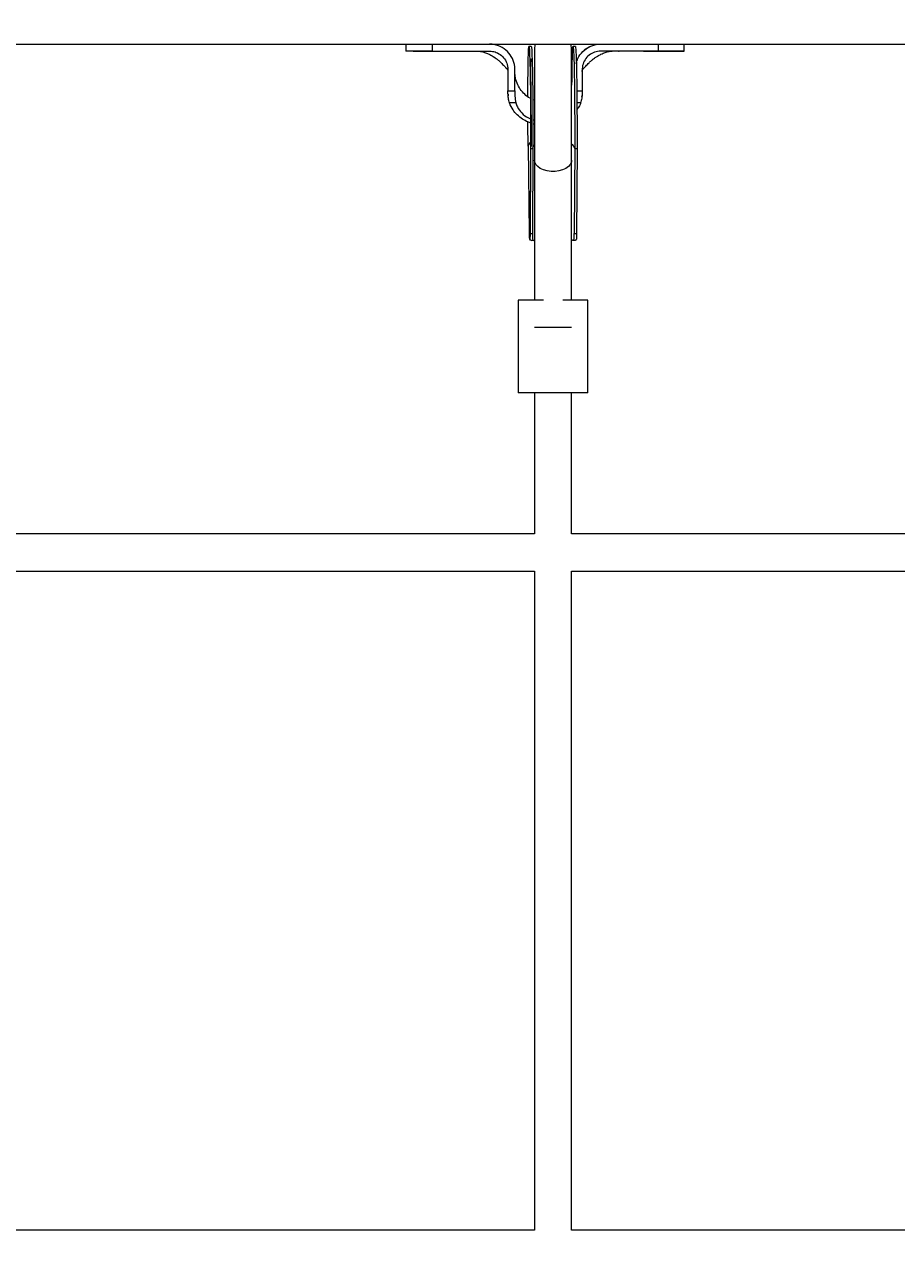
# Model space of a CAD drawing. Header units: millimetres. Extents: x -6879 to 7341, y -8047 to 7187.
# Drawn here: x -3732 to -3356, y 843 to 1373 of the extents above; entities that cross this region are included whole.
import ezdxf

# ---------------------------------------------------------------- set-up
doc = ezdxf.new("R2010")
doc.units = ezdxf.units.MM
for name, color, linetype in [('DIKOM_ОБЪЕКТ', 7, 'Continuous'), ('DIKOM_РАЗМЕР_ЗОНА', 7, 'Continuous'), ('DIKOM_РАЗМЕР_ОБЪЕКТА', 7, 'Continuous')]:
    doc.layers.add(name, color=color, linetype=linetype)
doc.styles.add('style1', font='arial.ttf', dxfattribs={"width": 0.8})
doc.dimstyles.new('1-50', dxfattribs={"dimtxt": 300, "dimasz": 200, "dimexe": 100, "dimexo": 0, "dimgap": 100, "dimtad": 0, "dimdec": 0, "dimtxsty": 'style1', "dimcen": 0, "dimclrd": 7, "dimclre": 7, "dimadec": 1, "dimazin": 2, "dimtfac": 1, "dimtdec": 0, "dimtmove": 1, "dimatfit": 3, "dimfxl": 0, "dimlwd": 25, "dimlwe": 18, "dimarcsym": 0})

# ---------------------------------------------------------------- blocks, each defined once
blk = doc.blocks.new('*D20')
at = {"layer": 'Defpoints', "color": 0, "transparency": 16777216}
for p in [(-335.47, 4138.44), (-5198.79, -5966.88), (-1568.13, -5966.88)]:
    blk.add_point(p, dxfattribs=at)
at = {"layer": 'DIKOM_РАЗМЕР_ОБЪЕКТА', "color": 7, "lineweight": 18, "transparency": 16777216}
for p, q in [((-335.47, 4138.44), (-5298.79, 4138.44)), ((-1568.13, -5966.88), (-5298.79, -5966.88))]:
    blk.add_line(p, q, dxfattribs=at)
at = {"layer": 'DIKOM_РАЗМЕР_ОБЪЕКТА', "color": 7, "lineweight": 25, "transparency": 16777216}
for p, q in [((-5198.79, 3938.44), (-5198.79, -81.84)), ((-5198.79, -5766.88), (-5198.79, -1161.62))]:
    blk.add_line(p, q, dxfattribs=at)
at = {"layer": 'DIKOM_РАЗМЕР_ОБЪЕКТА', "color": 7, "transparency": 16777216}
for points in [[(-5232.12, 3938.44), (-5165.46, 3938.44), (-5198.79, 4138.44)], [(-5232.12, -5766.88), (-5165.46, -5766.88), (-5198.79, -5966.88)]]:
    blk.add_solid(points, dxfattribs=at)
at = {"layer": 'DIKOM_РАЗМЕР_ОБЪЕКТА', "color": 0, "transparency": 16777216, "insert": (-5198.79, -621.73), "char_height": 300, "attachment_point": 5, "rotation": 90, "style": 'style1'}
blk.add_mtext('10100', dxfattribs=at)
blk = doc.blocks.new('*D19')
at = {"layer": 'Defpoints', "color": 0, "transparency": 16777216}
for p in [(5624.04, 6094.27), (-4435.35, 2864.29), (5624.04, -2640.11)]:
    blk.add_point(p, dxfattribs=at)
at = {"layer": 'DIKOM_РАЗМЕР_ОБЪЕКТА', "color": 7, "lineweight": 18, "transparency": 16777216}
for p, q in [((-4435.35, 2864.29), (-4435.35, 6194.27)), ((5624.04, -2640.11), (5624.04, 6194.27))]:
    blk.add_line(p, q, dxfattribs=at)
at = {"layer": 'DIKOM_РАЗМЕР_ОБЪЕКТА', "color": 7, "lineweight": 25, "transparency": 16777216}
for p, q in [((-4235.35, 6094.27), (2113.67, 6094.27)), ((5424.04, 6094.27), (3193.46, 6094.27))]:
    blk.add_line(p, q, dxfattribs=at)
at = {"layer": 'DIKOM_РАЗМЕР_ОБЪЕКТА', "color": 7, "transparency": 16777216}
for points in [[(-4235.35, 6127.6), (-4235.35, 6060.94), (-4435.35, 6094.27)], [(5424.04, 6127.6), (5424.04, 6060.94), (5624.04, 6094.27)]]:
    blk.add_solid(points, dxfattribs=at)
at = {"layer": 'DIKOM_РАЗМЕР_ОБЪЕКТА', "color": 0, "transparency": 16777216, "insert": (2653.56, 6094.27), "char_height": 300, "attachment_point": 5, "style": 'style1'}
blk.add_mtext('10100', dxfattribs=at)
blk = doc.blocks.new('*D18')
at = {"layer": 'Defpoints', "color": 0, "transparency": 16777216}
for p in [(-342.29, 5666.7), (-6681.79, -8047.27), (-1651.48, -8047.27)]:
    blk.add_point(p, dxfattribs=at)
at = {"layer": 'DIKOM_РАЗМЕР_ЗОНА', "color": 7, "lineweight": 18, "transparency": 16777216}
for p, q in [((-342.29, 5666.7), (-6781.79, 5666.7)), ((-1651.48, -8047.27), (-6781.79, -8047.27))]:
    blk.add_line(p, q, dxfattribs=at)
at = {"layer": 'DIKOM_РАЗМЕР_ЗОНА', "color": 7, "lineweight": 25, "transparency": 16777216}
for p, q in [((-6681.79, 5466.7), (-6681.79, -340.84)), ((-6681.79, -7847.27), (-6681.79, -1420.62))]:
    blk.add_line(p, q, dxfattribs=at)
at = {"layer": 'DIKOM_РАЗМЕР_ЗОНА', "color": 7, "transparency": 16777216}
for points in [[(-6715.12, 5466.7), (-6648.46, 5466.7), (-6681.79, 5666.7)], [(-6715.12, -7847.27), (-6648.46, -7847.27), (-6681.79, -8047.27)]]:
    blk.add_solid(points, dxfattribs=at)
at = {"layer": 'DIKOM_РАЗМЕР_ЗОНА', "color": 0, "transparency": 16777216, "insert": (-6681.79, -880.73), "char_height": 300, "attachment_point": 5, "rotation": 90, "style": 'style1'}
blk.add_mtext('13700', dxfattribs=at)
blk = doc.blocks.new('*D17')
at = {"layer": 'Defpoints', "color": 0, "transparency": 16777216}
for p in [(-5935.35, 6990.27), (-5935.35, 998.27), (7340.79, -2830.86)]:
    blk.add_point(p, dxfattribs=at)
at = {"layer": 'DIKOM_РАЗМЕР_ЗОНА', "color": 7, "lineweight": 18, "transparency": 16777216}
for p, q in [((-5935.35, 998.27), (-5935.35, 7090.27)), ((7340.79, -2830.86), (7340.79, 7090.27))]:
    blk.add_line(p, q, dxfattribs=at)
at = {"layer": 'DIKOM_РАЗМЕР_ЗОНА', "color": 7, "lineweight": 25, "transparency": 16777216}
for p, q in [((-5735.35, 6990.27), (2016.67, 6990.27)), ((7140.79, 6990.27), (3096.46, 6990.27))]:
    blk.add_line(p, q, dxfattribs=at)
at = {"layer": 'DIKOM_РАЗМЕР_ЗОНА', "color": 7, "transparency": 16777216}
for points in [[(-5735.35, 7023.6), (-5735.35, 6956.94), (-5935.35, 6990.27)], [(7140.79, 7023.6), (7140.79, 6956.94), (7340.79, 6990.27)]]:
    blk.add_solid(points, dxfattribs=at)
at = {"layer": 'DIKOM_РАЗМЕР_ЗОНА', "color": 0, "transparency": 16777216, "insert": (2556.56, 6990.27), "char_height": 300, "attachment_point": 5, "style": 'style1'}
blk.add_mtext('13300', dxfattribs=at)

msp = doc.modelspace()

# ---------------------------------------------------------------- linework, layer by layer
at = {"layer": 'DIKOM_ОБЪЕКТ', "color": 7, "linetype": 'Continuous', "lineweight": 15}
for p, q in [((-4335.35, 1364.18), (-2985.35, 1364.18)), ((-3567.92, 1364.18), (-3567.92, 1361.18)), ((-3560.78, 1361.18), (-3567.9, 1361.18)), ((-3556.64, 1364.18), (-3556.64, 1361.18)), ((-3556.64, 1361.18), (-3531.93, 1361.18)), ((-3513.86, 1363.12), (-3514.86, 1363.12)), ((-3512.47, 1362.12), (-3512.47, 1314.12)), ((-3496.47, 1314.12), (-3496.47, 1362.12)), ((-3494.86, 1363.19), (-3495.86, 1363.19)), ((-3490.54, 1361.97), (-3491.35, 1361.22)), ((-3488.89, 1362.93), (-3490.65, 1361.88)), ((-3459.2, 1361.18), (-3483.92, 1361.18)), ((-3459.2, 1364.18), (-3459.2, 1361.18)), ((-3456.41, 1361.18), (-3455.14, 1361.18)), ((-3453.2, 1361.18), (-3447.93, 1361.18)), ((-3447.92, 1361.18), (-3447.92, 1364.18)), ((-3523.92, 1353.18), (-3523.92, 1352.18)), ((-3523.92, 1352.18), (-3523.92, 1344.04)), ((-3520.92, 1352.18), (-3520.92, 1353.18)), ((-3520.92, 1344.04), (-3520.92, 1352.18)), ((-3491.92, 1353.18), (-3491.92, 1352.18)), ((-3491.92, 1352.18), (-3491.92, 1344.04)), ((-3523.92, 1344.04), (-3520.92, 1344.04)), ((-3523.89, 1342.55), (-3523.87, 1341.83)), ((-3523.89, 1342.53), (-3523.83, 1341.83)), ((-3512.47, 1340.06), (-3513.2, 1340.38)), ((-3494.24, 1344.04), (-3491.92, 1344.04)), ((-3492.01, 1341.41), (-3491.98, 1342.1)), ((-3520.53, 1338.83), (-3523.25, 1338.83)), ((-3492.59, 1338.83), (-3494.19, 1338.83)), ((-3513.15, 1331.67), (-3512.47, 1331.42)), ((-3515.24, 1320.16), (-3514.8, 1282.89)), ((-3514.15, 1319.27), (-3514.34, 1281.3)), ((-3514.15, 1319.18), (-3514.33, 1282.5)), ((-3514.15, 1319.26), (-3514.15, 1319.18)), ((-3514.15, 1319.18), (-3513.15, 1319.18)), ((-3513.15, 1319.18), (-3513.33, 1282.51)), ((-3513.15, 1319.34), (-3512.99, 1319.93)), ((-3495.15, 1319.25), (-3495.34, 1282.58)), ((-3495.15, 1319.25), (-3494.15, 1319.26)), ((-3494.15, 1319.26), (-3494.34, 1282.58)), ((-3512.47, 1314.12), (-3512.47, 1253.83)), ((-3496.47, 1253.83), (-3496.47, 1314.12)), ((-3514.33, 1282.5), (-3513.33, 1282.51)), ((-3495.34, 1282.58), (-3494.34, 1282.58)), ((-3513.95, 1279.62), (-3512.9, 1279.63)), ((-3495.93, 1279.69), (-3494.87, 1279.7)), ((-3519.47, 1253.83), (-3519.47, 1213.83)), ((-3508.62, 1253.83), (-3519.47, 1253.83)), ((-3489.47, 1253.83), (-3500.32, 1253.83)), ((-3489.47, 1213.83), (-3489.47, 1253.83)), ((-3496.47, 1242.12), (-3512.47, 1242.12)), ((-3489.47, 1213.83), (-3519.47, 1213.83)), ((-3512.47, 1213.83), (-3512.47, 1153.06)), ((-3496.47, 1153.06), (-3496.47, 1213.83)), ((-3512.47, 1153.06), (-3796.47, 1153.06)), ((-3212.47, 1153.06), (-3496.47, 1153.06)), ((-3796.47, 1137.06), (-3512.47, 1137.06)), ((-3512.47, 1137.06), (-3512.47, 853.06)), ((-3496.47, 1137.06), (-3212.47, 1137.06)), ((-3496.47, 853.06), (-3496.47, 1137.06)), ((-3512.47, 853.06), (-3796.47, 853.06)), ((-3212.47, 853.06), (-3496.47, 853.06))]:
    msp.add_line(p, q, dxfattribs=at)
at = {"layer": 'DIKOM_ОБЪЕКТ', "color": 7, "linetype": 'Continuous', "lineweight": 15, "flags": 128}
for points in [[(-3515.34, 1341.65), (-3515.33, 1342.88), (-3515.32, 1345.93), (-3515.3, 1348.82), (-3515.27, 1351.52), (-3515.24, 1354), (-3515.2, 1356.22), (-3515.16, 1358.17), (-3515.11, 1359.82), (-3515.06, 1361.15), (-3515, 1362.15), (-3514.94, 1362.8), (-3514.88, 1363.1), (-3514.82, 1363.04), (-3514.75, 1362.63), (-3514.69, 1361.86), (-3514.62, 1360.76), (-3514.56, 1359.32), (-3514.5, 1357.58), (-3514.44, 1355.54), (-3514.39, 1353.23), (-3514.34, 1350.68), (-3514.29, 1347.91), (-3514.25, 1344.97), (-3514.21, 1341.87), (-3514.18, 1338.67), (-3514.16, 1335.39), (-3514.15, 1332.07), (-3514.14, 1328.75), (-3514.13, 1325.47), (-3514.14, 1322.27), (-3514.15, 1319.18), (-3514.15, 1319.18)], [(-3513.86, 1363.12), (-3513.82, 1363.04), (-3513.75, 1362.63), (-3513.69, 1361.87), (-3513.62, 1360.76), (-3513.56, 1359.33), (-3513.5, 1357.58), (-3513.44, 1355.54), (-3513.39, 1353.23), (-3513.34, 1350.68), (-3513.29, 1347.92), (-3513.25, 1344.97), (-3513.21, 1341.88), (-3513.18, 1338.67), (-3513.16, 1335.39), (-3513.15, 1332.07), (-3513.14, 1328.76), (-3513.13, 1325.48), (-3513.14, 1322.27), (-3513.15, 1319.18)], [(-3512.2, 1364.18), (-3512.27, 1363.9), (-3512.47, 1362.12)], [(-3496.47, 1362.12), (-3496.67, 1363.9), (-3496.74, 1364.18)], [(-3496.32, 1346.49), (-3496.3, 1348.9), (-3496.28, 1351.6), (-3496.24, 1354.07), (-3496.21, 1356.3), (-3496.16, 1358.24), (-3496.11, 1359.89), (-3496.06, 1361.22), (-3496, 1362.22), (-3495.94, 1362.87), (-3495.88, 1363.17), (-3495.82, 1363.11), (-3495.75, 1362.7), (-3495.69, 1361.94), (-3495.63, 1360.83), (-3495.56, 1359.4), (-3495.5, 1357.65), (-3495.44, 1355.61), (-3495.39, 1353.3), (-3495.34, 1350.75), (-3495.29, 1347.99), (-3495.25, 1345.04), (-3495.22, 1341.95), (-3495.19, 1338.74), (-3495.17, 1335.46), (-3495.15, 1332.14), (-3495.14, 1328.83), (-3495.14, 1325.55), (-3495.14, 1322.34), (-3495.15, 1319.25)], [(-3494.86, 1363.19), (-3494.82, 1363.12), (-3494.75, 1362.7), (-3494.69, 1361.94), (-3494.63, 1360.84), (-3494.56, 1359.4), (-3494.5, 1357.65), (-3494.44, 1355.62), (-3494.39, 1353.31), (-3494.34, 1350.76), (-3494.29, 1347.99), (-3494.25, 1345.05), (-3494.22, 1341.95), (-3494.19, 1338.75), (-3494.17, 1335.47), (-3494.15, 1332.15), (-3494.14, 1328.83), (-3494.14, 1325.55), (-3494.14, 1322.35), (-3494.15, 1319.26)], [(-3515.24, 1320.16), (-3515.27, 1323.29), (-3515.3, 1326.52), (-3515.32, 1329.81), (-3515.32, 1330.65)], [(-3512.99, 1319.93), (-3512.99, 1319.94), (-3512.47, 1320.63)], [(-3496.47, 1314.12), (-3496.58, 1313.34), (-3497.04, 1312.34), (-3497.85, 1311.42), (-3498.97, 1310.63), (-3500.35, 1310), (-3501.92, 1309.57), (-3503.61, 1309.34), (-3505.34, 1309.34), (-3507.03, 1309.57), (-3508.6, 1310), (-3509.97, 1310.63), (-3511.09, 1311.42), (-3511.9, 1312.34), (-3512.37, 1313.34), (-3512.47, 1314.12)]]:
    msp.add_lwpolyline(points, dxfattribs=at)
at = {"layer": 'DIKOM_ОБЪЕКТ', "color": 7, "linetype": 'Continuous', "lineweight": 15}
for centre, radius, start, end in [((-3512.56, 1319.74), 2.71, 122.901, 171.0699), ((-3497.74, 1318.78), 2.63, 10.4296, 61.2083)]:
    msp.add_arc(centre, radius, start, end, dxfattribs=at)
for points, knots in [([(-3556.64, 1361.18), (-3556.72, 1361.18), (-3557.13, 1361.18), (-3558.85, 1361.18), (-3561.26, 1361.18), (-3563.8, 1361.18), (-3565.64, 1361.18), (-3566.97, 1361.18), (-3567.78, 1361.18), (-3567.86, 1361.18), (-3567.9, 1361.18)], [0, 0, 0, 0, 0.012363, 0.06189, 0.261114, 0.409637, 0.562456, 0.710968, 0.863782, 1, 1, 1, 1]), ([(-3564.81, 1361.18), (-3563.9, 1361.18), (-3560.77, 1361.18), (-3557.63, 1361.18), (-3555.41, 1361.18)], [0, 0, 0, 0, 0.291629, 1, 1, 1, 1]), ([(-3557.29, 1361.18), (-3556.36, 1361.18), (-3554.4, 1361.18), (-3551.9, 1361.18), (-3550.6, 1361.18)], [0, 0, 0, 0, 0.477545, 1, 1, 1, 1]), ([(-3537.35, 1361.16), (-3537.28, 1361.16), (-3537.15, 1361.16), (-3537.02, 1361.16), (-3536.95, 1361.16)], [0, 0, 0, 0, 0.498407, 1, 1, 1, 1]), ([(-3536.89, 1361.18), (-3536.58, 1361.16), (-3535.98, 1361.14), (-3534.44, 1360.79), (-3532.89, 1360.24), (-3531.39, 1359.52), (-3530.15, 1358.79), (-3529.03, 1358.03), (-3528.08, 1357.29), (-3527.03, 1356.34), (-3525.97, 1355.2), (-3525.06, 1354.33), (-3524.41, 1353.62), (-3524.09, 1353.17), (-3524.02, 1352.96), (-3524, 1352.92), (-3523.99, 1352.89), (-3523.98, 1352.86), (-3523.97, 1352.83), (-3523.94, 1352.75), (-3523.94, 1352.74), (-3523.93, 1352.64), (-3523.92, 1352.6), (-3523.91, 1352.28), (-3523.92, 1351.88), (-3523.92, 1351.53)], [0, 0, 0, 0, 0.1241062, 0.2381032, 0.3399128, 0.4256515, 0.5083216, 0.5579042, 0.6112734, 0.6761333, 0.7572136, 0.8239946, 0.8645886, 0.8837878, 0.887179, 0.8885153, 0.8896775, 0.8907734, 0.891903, 0.8944817, 0.91179, 0.9250774, 0.9328074, 0.9419544, 1, 1, 1, 1]), ([(-3531.93, 1361.18), (-3531.84, 1361.18), (-3531.38, 1361.18), (-3530.17, 1361.05), (-3528.24, 1360.43), (-3526.13, 1358.92), (-3524.56, 1356.69), (-3523.97, 1354.64), (-3523.93, 1353.46), (-3523.92, 1353.18)], [0, 0, 0, 0, 0.022106, 0.110636, 0.289023, 0.502892, 0.717713, 0.931836, 1, 1, 1, 1]), ([(-3520.92, 1353.18), (-3520.92, 1353.27), (-3520.92, 1353.69), (-3521.04, 1355.34), (-3521.84, 1358.09), (-3524.03, 1361.15), (-3527.12, 1363.3), (-3529.92, 1364.12), (-3531.53, 1364.17), (-3531.92, 1364.18)], [0, 0, 0, 0, 0.014812, 0.074112, 0.288786, 0.503468, 0.718037, 0.933097, 1, 1, 1, 1]), ([(-3494.45, 1355.78), (-3494.28, 1356.54), (-3493.81, 1358.52), (-3491.74, 1361.17), (-3488.69, 1363.33), (-3485.89, 1364.12), (-3484.29, 1364.17), (-3483.92, 1364.18)], [0, 0, 0, 0, 0.160211, 0.415631, 0.669936, 0.924313, 1, 1, 1, 1]), ([(-3491.92, 1352.36), (-3491.92, 1352.45), (-3491.92, 1352.63), (-3491.9, 1352.68), (-3491.9, 1352.72), (-3491.88, 1352.8), (-3491.87, 1352.84), (-3491.86, 1352.87), (-3491.84, 1352.9), (-3491.82, 1352.96), (-3491.73, 1353.21), (-3491.19, 1353.9), (-3490.28, 1354.81), (-3489.09, 1356.08), (-3488, 1357.08), (-3487.12, 1357.8), (-3486.2, 1358.45), (-3485.1, 1359.15), (-3483.68, 1359.92), (-3481.93, 1360.64), (-3480.11, 1361.12), (-3479.41, 1361.16), (-3479.05, 1361.18)], [0, 0, 0, 0, 0.018191, 0.034395, 0.052853, 0.056714, 0.058315, 0.05978, 0.061262, 0.062948, 0.067442, 0.091964, 0.171066, 0.268638, 0.337576, 0.396368, 0.442789, 0.50219, 0.593493, 0.710959, 0.847913, 1, 1, 1, 1]), ([(-3483.92, 1361.18), (-3484.14, 1361.17), (-3485.26, 1361.14), (-3487.25, 1360.62), (-3489.53, 1359.1), (-3491.16, 1356.91), (-3491.85, 1354.81), (-3491.9, 1353.55), (-3491.92, 1353.18)], [0, 0, 0, 0, 0.054117, 0.268332, 0.48251, 0.697284, 0.911982, 1, 1, 1, 1]), ([(-3490.8, 1361.76), (-3490.85, 1361.72), (-3490.96, 1361.63), (-3491.08, 1361.53), (-3491.14, 1361.47)], [0, 0, 0, 0, 0.499804, 1, 1, 1, 1]), ([(-3476.26, 1361.17), (-3476.21, 1361.17), (-3476.11, 1361.17), (-3476.01, 1361.17), (-3475.96, 1361.17)], [0, 0, 0, 0, 0.500001, 1, 1, 1, 1]), ([(-3465.52, 1361.18), (-3464.21, 1361.18), (-3461.7, 1361.18), (-3459.74, 1361.18), (-3458.81, 1361.18)], [0, 0, 0, 0, 0.5225146, 1, 1, 1, 1]), ([(-3460.79, 1361.18), (-3459.49, 1361.18), (-3457, 1361.18), (-3454.67, 1361.18), (-3453.55, 1361.18)], [0, 0, 0, 0, 0.521856, 1, 1, 1, 1]), ([(-3447.94, 1361.18), (-3447.93, 1361.18), (-3447.84, 1361.18), (-3448.2, 1361.18), (-3449.05, 1361.18), (-3450.49, 1361.18), (-3452.42, 1361.18), (-3455.2, 1361.18), (-3457.69, 1361.18), (-3459.2, 1361.18)], [0, 0, 0, 0, 0.012296, 0.165143, 0.313685, 0.46653, 0.615074, 0.767916, 1, 1, 1, 1]), ([(-3456.19, 1361.18), (-3455.58, 1361.18), (-3454.36, 1361.18), (-3453.58, 1361.18), (-3453.2, 1361.18)], [0, 0, 0, 0, 0.5079462, 1, 1, 1, 1]), ([(-3513.76, 1357.88), (-3513.81, 1357.83), (-3513.95, 1357.68), (-3514.09, 1356.94), (-3514.18, 1355.56), (-3514.21, 1353.79), (-3514.2, 1351.96), (-3514.16, 1350.11), (-3514.13, 1348.2), (-3514.09, 1345.8), (-3514.05, 1342.82), (-3514.02, 1339.23), (-3513.99, 1335.45), (-3513.97, 1331.61), (-3513.96, 1327.86), (-3513.96, 1323.9), (-3513.97, 1321.33), (-3513.98, 1320)], [0, 0, 0, 0, 0.037946, 0.115613, 0.188283, 0.255413, 0.316584, 0.355564, 0.402644, 0.459289, 0.525496, 0.601264, 0.686585, 0.756875, 0.832543, 0.913587, 1, 1, 1, 1]), ([(-3514.03, 1340.75), (-3514.15, 1340.8), (-3515.14, 1341.22), (-3516.75, 1342.55), (-3518.69, 1344.7), (-3520.12, 1347.36), (-3520.79, 1349.86), (-3520.92, 1351.51), (-3520.92, 1352.13), (-3520.92, 1352.19)], [0, 0, 0, 0, 0.02741, 0.230277, 0.436878, 0.646443, 0.8689, 0.985319, 1, 1, 1, 1]), ([(-3523.92, 1342.96), (-3523.92, 1343.05), (-3523.92, 1343.41), (-3523.92, 1343.77), (-3523.92, 1344.04)], [0, 0, 0, 0, 0.256289, 1, 1, 1, 1]), ([(-3523.25, 1338.83), (-3523.45, 1339.49), (-3523.84, 1340.83), (-3523.89, 1342.24), (-3523.92, 1342.96)], [0, 0, 0, 0, 0.491635, 1, 1, 1, 1]), ([(-3520.92, 1344.04), (-3520.92, 1343.96), (-3520.92, 1343.53), (-3520.91, 1342.77), (-3520.95, 1341.1), (-3520.71, 1339.8), (-3520.53, 1338.83)], [0, 0, 0, 0, 0.048434, 0.242252, 0.436054, 1, 1, 1, 1]), ([(-3491.92, 1342.96), (-3491.94, 1342.27), (-3491.99, 1340.86), (-3492.38, 1339.51), (-3492.59, 1338.83)], [0, 0, 0, 0, 0.4921518, 1, 1, 1, 1]), ([(-3491.92, 1344.04), (-3491.92, 1343.95), (-3491.92, 1343.59), (-3491.92, 1343.23), (-3491.92, 1342.96)], [0, 0, 0, 0, 0.256276, 1, 1, 1, 1]), ([(-3513.97, 1330.13), (-3514.43, 1330.28), (-3515.74, 1330.72), (-3517.78, 1331.89), (-3519.96, 1333.63), (-3521.96, 1335.92), (-3522.8, 1337.81), (-3523.25, 1338.83)], [0, 0, 0, 0, 0.110452, 0.312458, 0.528776, 0.744891, 1, 1, 1, 1]), ([(-3520.53, 1338.83), (-3520.32, 1338.25), (-3519.75, 1336.66), (-3517.95, 1334.38), (-3515.87, 1332.62), (-3514.35, 1332.11), (-3513.97, 1331.98)], [0, 0, 0, 0, 0.1890592, 0.5163118, 0.8792275, 1, 1, 1, 1]), ([(-3492.59, 1338.83), (-3492.75, 1338.39), (-3493.12, 1337.37), (-3493.79, 1336.51), (-3494.17, 1336.02)], [0, 0, 0, 0, 0.433537, 1, 1, 1, 1]), ([(-3512.47, 1329.64), (-3512.59, 1329.66), (-3512.82, 1329.7), (-3513.04, 1329.79), (-3513.14, 1329.83)], [0, 0, 0, 0, 0.5268249, 1, 1, 1, 1]), ([(-3514.8, 1282.89), (-3514.79, 1282.39), (-3514.78, 1281.39), (-3514.71, 1280.36), (-3514.55, 1279.82), (-3514.27, 1279.84), (-3514.17, 1279.85)], [0, 0, 0, 0, 0.282215, 0.564505, 0.843704, 1, 1, 1, 1]), ([(-3513.95, 1279.68), (-3514.04, 1279.68), (-3514.26, 1279.67), (-3514.34, 1280.24), (-3514.35, 1281.2), (-3514.34, 1282.08), (-3514.33, 1282.5)], [0, 0, 0, 0, 0.189182, 0.465133, 0.746968, 1, 1, 1, 1]), ([(-3513.33, 1282.51), (-3513.34, 1282.02), (-3513.35, 1281.05), (-3513.34, 1280.06), (-3513.14, 1279.6), (-3512.84, 1279.58), (-3512.53, 1279.76), (-3512.47, 1279.8)], [0, 0, 0, 0, 0.241019, 0.482112, 0.719957, 0.946043, 1, 1, 1, 1]), ([(-3496.45, 1279.9), (-3496.33, 1279.83), (-3495.94, 1279.62), (-3495.6, 1279.71), (-3495.39, 1280.25), (-3495.35, 1281.22), (-3495.34, 1282.13), (-3495.34, 1282.58)], [0, 0, 0, 0, 0.099892, 0.334591, 0.554524, 0.779414, 1, 1, 1, 1]), ([(-3494.34, 1282.58), (-3494.34, 1282.09), (-3494.34, 1281.12), (-3494.41, 1280.16), (-3494.55, 1279.7), (-3494.8, 1279.74), (-3494.87, 1279.76)], [0, 0, 0, 0, 0.29499, 0.590065, 0.8819, 1, 1, 1, 1])]:
    msp.add_open_spline(points, degree=3, knots=knots, dxfattribs=at)

# ---------------------------------------------------------------- dimensions: what is measured, and where the dimension line sits
at = {"layer": 'DIKOM_РАЗМЕР_ЗОНА'}
dim = msp.add_linear_dim(base=(-5935.35, 6990.27), p1=(7340.79, -2830.86), p2=(-5935.35, 998.27), text='13300', dimstyle='1-50', override={"dimscale": 1, "dimtix": 0, "dimtofl": 1, "dimtmove": 1, "dimatfit": 3}, dxfattribs=at)
dim.commit()
dim.dimension.update_dxf_attribs({"geometry": '*D17', "text_midpoint": (2556.56, 6990.27), "dimtype": 160})
dim = msp.add_linear_dim(base=(-6681.79, -8047.27), p1=(-342.29, 5666.7), p2=(-1651.48, -8047.27), angle=270, text='13700', dimstyle='1-50', override={"dimscale": 1, "dimtix": 0, "dimtofl": 1, "dimtmove": 1, "dimatfit": 3}, dxfattribs=at)
dim.commit()
dim.dimension.update_dxf_attribs({"geometry": '*D18', "text_midpoint": (-6681.79, -880.73), "dimtype": 160})
at = {"layer": 'DIKOM_РАЗМЕР_ОБЪЕКТА'}
dim = msp.add_linear_dim(base=(5624.04, 6094.27), p1=(-4435.35, 2864.29), p2=(5624.04, -2640.11), text='10100', dimstyle='1-50', override={"dimscale": 1, "dimtix": 0, "dimtofl": 1, "dimtmove": 1, "dimatfit": 3}, dxfattribs=at)
dim.commit()
dim.dimension.update_dxf_attribs({"geometry": '*D19', "text_midpoint": (2653.56, 6094.27), "dimtype": 160})
dim = msp.add_linear_dim(base=(-5198.79, -5966.88), p1=(-335.47, 4138.44), p2=(-1568.13, -5966.88), angle=270, text='10100', dimstyle='1-50', override={"dimscale": 1, "dimtix": 0, "dimtofl": 1, "dimtmove": 1, "dimatfit": 3}, dxfattribs=at)
dim.commit()
dim.dimension.update_dxf_attribs({"geometry": '*D20', "text_midpoint": (-5198.79, -621.73), "dimtype": 160})

doc.saveas('drawing.dxf')
